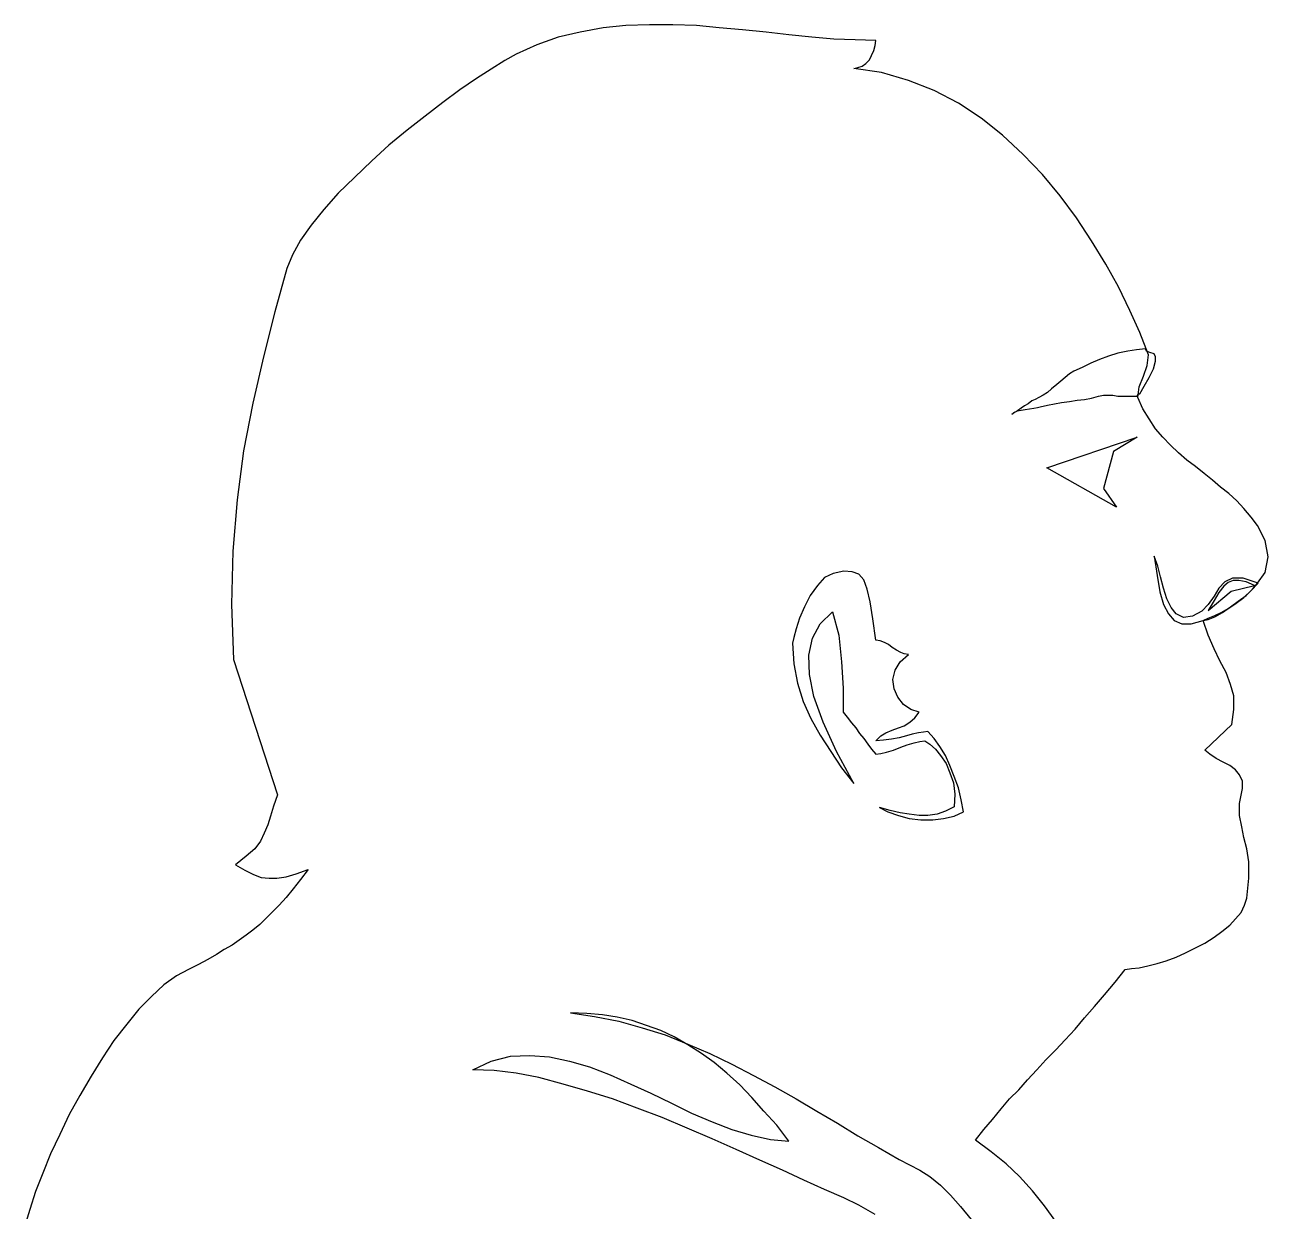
# Model space of a CAD drawing. Extents: x -3257 to 6743, y 13293 to 23293.
# Drawn here: x 4062.3 to 4370, y 14859.5 to 15153.1 of the extents above; entities that cross this region are included whole.
import ezdxf

# ---------------------------------------------------------------- set-up
doc = ezdxf.new("R2010")
doc.units = 0
doc.header["$LTSCALE"] = 1270
doc.header["$MEASUREMENT"] = 0
doc.layers.get('0').update_dxf_attribs({"linetype": 'CONTINUOUS'})

msp = doc.modelspace()

# ---------------------------------------------------------------- linework, layer by layer
at = {"linetype": 'Continuous'}
for p, q in [((4205.4, 15152.4), (4199.76, 15151.34)), ((4211.04, 15152.93), (4205.4, 15152.4)), ((4216.85, 15153.11), (4211.04, 15152.93)), ((4222.67, 15153.11), (4216.85, 15153.11)), ((4228.48, 15152.93), (4222.67, 15153.11)), ((4234.13, 15152.4), (4228.48, 15152.93)), ((4239.94, 15151.87), (4234.13, 15152.4)), ((4245.76, 15151.34), (4239.94, 15151.87)), ((4194.29, 15150.11), (4189, 15148.17)), ((4199.76, 15151.34), (4194.29, 15150.11)), ((4251.4, 15150.64), (4245.76, 15151.34)), ((4257.04, 15150.11), (4251.4, 15150.64)), ((4262.51, 15149.58), (4257.04, 15150.11)), ((4267.8, 15149.4), (4262.51, 15149.58)), ((4272.91, 15149.23), (4267.8, 15149.4)), ((4272.73, 15147.99), (4272.91, 15149.23)), ((4183.89, 15145.88), (4181.07, 15144.29)), ((4189, 15148.17), (4183.89, 15145.88)), ((4271.32, 15144.46), (4271.85, 15145.52)), ((4271.85, 15145.52), (4272.38, 15146.76)), ((4272.38, 15146.76), (4272.73, 15147.99)), ((4181.07, 15144.29), (4177.72, 15142.17)), ((4267.44, 15142.35), (4268.5, 15142.53)), ((4274.32, 15141.29), (4267.44, 15142.35)), ((4268.5, 15142.53), (4269.56, 15142.88)), ((4269.56, 15142.88), (4270.44, 15143.58)), ((4270.44, 15143.58), (4271.32, 15144.46)), ((4174.02, 15139.88), (4169.96, 15137.06)), ((4177.72, 15142.17), (4174.02, 15139.88)), ((4281.02, 15139.36), (4274.32, 15141.29)), ((4287.36, 15136.89), (4281.02, 15139.36)), ((4169.96, 15137.06), (4165.74, 15133.89)), ((4293.35, 15133.71), (4287.36, 15136.89)), ((4165.74, 15133.89), (4161.32, 15130.54)), ((4298.99, 15130.01), (4293.35, 15133.71)), ((4161.32, 15130.54), (4156.92, 15127.02)), ((4304.28, 15125.78), (4298.99, 15130.01)), ((4156.92, 15127.02), (4152.33, 15123.31)), ((4309.39, 15121.02), (4304.28, 15125.78)), ((4152.33, 15123.31), (4148.11, 15119.43)), ((4314.15, 15116.08), (4309.39, 15121.02)), ((4148.11, 15119.43), (4143.88, 15115.38)), ((4143.88, 15115.38), (4139.82, 15111.5)), ((4318.56, 15110.8), (4314.15, 15116.08)), ((4139.82, 15111.5), (4136.29, 15107.45)), ((4322.61, 15105.33), (4318.56, 15110.8)), ((4136.29, 15107.45), (4133.12, 15103.57)), ((4133.12, 15103.57), (4130.48, 15099.87)), ((4326.31, 15099.69), (4322.61, 15105.33)), ((4130.48, 15099.87), (4128.54, 15096.17)), ((4329.84, 15093.88), (4326.31, 15099.69)), ((4128.54, 15096.17), (4127.13, 15092.82)), ((4333.01, 15088.24), (4329.84, 15093.88)), ((4127.13, 15092.82), (4124.13, 15082.06)), ((4335.83, 15082.42), (4333.01, 15088.24)), ((4124.13, 15082.06), (4121.31, 15070.96)), ((4338.3, 15076.95), (4335.83, 15082.42)), ((4340.42, 15071.49), (4338.3, 15076.95)), ((4332.83, 15071.84), (4330.54, 15071.14)), ((4335.3, 15072.37), (4332.83, 15071.84)), ((4337.42, 15072.72), (4335.3, 15072.37)), ((4339.71, 15072.9), (4337.42, 15072.72)), ((4339.89, 15072.37), (4339.71, 15072.9)), ((4340.77, 15072.02), (4339.89, 15072.37)), ((4341.82, 15071.66), (4340.77, 15072.02)), ((4342.18, 15070.96), (4341.82, 15071.66)), ((4121.31, 15070.96), (4118.67, 15059.5)), ((4326.14, 15069.37), (4324.02, 15068.31)), ((4328.25, 15070.26), (4326.14, 15069.37)), ((4330.54, 15071.14), (4328.25, 15070.26)), ((4339.18, 15066.2), (4340.06, 15068.85)), ((4340.06, 15068.85), (4340.42, 15071.49)), ((4341.65, 15067.97), (4342.18, 15069.9)), ((4342.18, 15069.9), (4342.18, 15070.96)), ((4319.79, 15065.85), (4318.73, 15064.97)), ((4320.85, 15066.73), (4319.79, 15065.85)), ((4321.91, 15067.43), (4320.85, 15066.73)), ((4324.02, 15068.31), (4321.91, 15067.43)), ((4338.12, 15063.55), (4339.18, 15066.2)), ((4339.35, 15063.73), (4340.59, 15065.85)), ((4340.59, 15065.85), (4341.65, 15067.97)), ((4316.44, 15063.03), (4315.39, 15062.15)), ((4317.68, 15064.09), (4316.44, 15063.03)), ((4318.73, 15064.97), (4317.68, 15064.09)), ((4337.77, 15060.91), (4338.12, 15063.55)), ((4338.3, 15061.79), (4339.35, 15063.73)), ((4118.67, 15059.5), (4116.38, 15047.69)), ((4310.63, 15059.32), (4309.74, 15058.79)), ((4311.51, 15060.03), (4310.63, 15059.32)), ((4312.39, 15060.38), (4311.51, 15060.03)), ((4313.27, 15060.91), (4312.39, 15060.38)), ((4314.32, 15061.44), (4313.27, 15060.91)), ((4315.39, 15062.15), (4314.32, 15061.44)), ((4315.39, 15058.98), (4317.15, 15059.32)), ((4317.15, 15059.32), (4318.91, 15059.68)), ((4318.91, 15059.68), (4320.85, 15059.86)), ((4320.85, 15059.86), (4322.79, 15060.2)), ((4322.79, 15060.2), (4324.55, 15060.38)), ((4324.55, 15060.38), (4326.31, 15060.74)), ((4326.31, 15060.74), (4328.07, 15061.26)), ((4328.07, 15061.26), (4329.31, 15061.44)), ((4329.31, 15061.44), (4330.36, 15061.44)), ((4330.36, 15061.44), (4331.6, 15061.44)), ((4331.6, 15061.44), (4332.83, 15061.26)), ((4332.83, 15061.26), (4333.89, 15061.26)), ((4333.89, 15061.26), (4335.13, 15061.26)), ((4335.13, 15061.26), (4336.18, 15061.26)), ((4336.18, 15061.26), (4337.24, 15061.26)), ((4337.24, 15061.26), (4337.59, 15061.26)), ((4337.59, 15061.26), (4337.77, 15061.62)), ((4337.77, 15061.62), (4338.12, 15061.79)), ((4339.01, 15058.09), (4337.77, 15060.91)), ((4338.12, 15061.79), (4338.3, 15061.79)), ((4307.28, 15057.21), (4306.57, 15056.68)), ((4306.57, 15056.68), (4307.1, 15057.21)), ((4307.1, 15057.21), (4307.98, 15057.56)), ((4307.98, 15057.56), (4307.28, 15057.21)), ((4308.86, 15058.27), (4307.98, 15057.56)), ((4307.98, 15057.56), (4308.86, 15057.74)), ((4309.74, 15058.79), (4308.86, 15058.27)), ((4308.86, 15057.74), (4309.92, 15057.91)), ((4309.92, 15057.91), (4310.97, 15058.09)), ((4310.97, 15058.09), (4312.04, 15058.27)), ((4312.04, 15058.27), (4312.92, 15058.44)), ((4312.92, 15058.44), (4313.62, 15058.62)), ((4313.62, 15058.62), (4315.39, 15058.98)), ((4340.59, 15055.62), (4339.01, 15058.09)), ((4342.18, 15053.16), (4340.59, 15055.62)), ((4343.94, 15051.04), (4342.18, 15053.16)), ((4315.21, 15043.46), (4337.59, 15051.04)), ((4337.59, 15051.04), (4331.78, 15047.52)), ((4345.88, 15049.1), (4343.94, 15051.04)), ((4116.38, 15047.69), (4114.79, 15035.53)), ((4331.78, 15047.52), (4329.31, 15038.35)), ((4347.82, 15047.16), (4345.88, 15049.1)), ((4349.93, 15045.4), (4347.82, 15047.16)), ((4352.05, 15043.81), (4349.93, 15045.4)), ((4354.17, 15042.05), (4352.05, 15043.81)), ((4332.48, 15033.77), (4315.21, 15043.46)), ((4356.28, 15040.47), (4354.17, 15042.05)), ((4329.31, 15038.35), (4332.48, 15033.77)), ((4358.22, 15038.7), (4356.28, 15040.47)), ((4360.33, 15037.12), (4358.22, 15038.7)), ((4114.79, 15035.53), (4113.73, 15022.84)), ((4362.27, 15035.35), (4360.33, 15037.12)), ((4364.04, 15033.41), (4362.27, 15035.35)), ((4365.8, 15031.3), (4364.04, 15033.41)), ((4367.39, 15029.18), (4365.8, 15031.3)), ((4369.32, 15025.48), (4367.39, 15029.18)), ((4370.03, 15021.42), (4369.32, 15025.48)), ((4113.73, 15022.84), (4113.38, 15009.62)), ((4342.7, 15019.13), (4341.82, 15021.6)), ((4341.82, 15021.6), (4342.53, 15016.85)), ((4369.32, 15017.55), (4370.03, 15021.42)), ((4260.21, 15016.31), (4258.45, 15014.38)), ((4262.33, 15017.37), (4260.21, 15016.31)), ((4264.97, 15017.9), (4262.33, 15017.37)), ((4267.09, 15017.73), (4264.97, 15017.9)), ((4268.68, 15017.19), (4267.09, 15017.73)), ((4269.91, 15015.78), (4268.68, 15017.19)), ((4342.53, 15016.85), (4343.23, 15012.79)), ((4343.41, 15016.49), (4342.7, 15019.13)), ((4344.11, 15013.67), (4343.41, 15016.49)), ((4361.21, 15016.14), (4359.28, 15015.26)), ((4363.86, 15016.14), (4361.21, 15016.14)), ((4367.56, 15014.9), (4363.86, 15016.14)), ((4367.39, 15014.9), (4369.32, 15017.55)), ((4258.45, 15014.38), (4256.69, 15011.91)), ((4270.79, 15013.49), (4269.91, 15015.78)), ((4271.5, 15010.32), (4270.79, 15013.49)), ((4344.99, 15011.03), (4344.11, 15013.67)), ((4357.86, 15013.67), (4356.63, 15011.73)), ((4359.28, 15015.26), (4357.86, 15013.67)), ((4359.1, 15014.2), (4357.86, 15012.61)), ((4360.16, 15015.08), (4359.1, 15014.2)), ((4361.39, 15015.61), (4360.16, 15015.08)), ((4360.86, 15012.97), (4366.68, 15014.38)), ((4362.8, 15015.61), (4361.39, 15015.61)), ((4364.56, 15015.26), (4362.8, 15015.61)), ((4364.04, 15011.38), (4365.8, 15013.14)), ((4366.68, 15014.38), (4364.56, 15015.26)), ((4364.56, 15011.91), (4366.15, 15013.49)), ((4365.8, 15013.14), (4367.56, 15014.9)), ((4366.15, 15013.49), (4367.39, 15014.9)), ((4256.69, 15011.91), (4255.28, 15009.09)), ((4272.2, 15006.09), (4271.5, 15010.32)), ((4343.23, 15012.79), (4344.11, 15009.62)), ((4346.06, 15008.91), (4344.99, 15011.03)), ((4355.22, 15008.21), (4360.86, 15012.97)), ((4356.63, 15011.73), (4355.22, 15009.62)), ((4356.63, 15010.67), (4355.22, 15008.21)), ((4357.86, 15012.61), (4356.63, 15010.67)), ((4360.33, 15008.74), (4362.09, 15009.97)), ((4360.69, 15009.09), (4362.62, 15010.5)), ((4362.09, 15009.97), (4364.04, 15011.38)), ((4362.62, 15010.5), (4364.56, 15011.91)), ((4113.38, 15009.62), (4113.91, 14996.04)), ((4255.28, 15009.09), (4254.05, 15006.27)), ((4259.16, 15004.86), (4262.16, 15007.86)), ((4262.16, 15007.86), (4263.74, 15002.03)), ((4344.11, 15009.62), (4345.35, 15007.32)), ((4345.35, 15007.32), (4346.76, 15005.74)), ((4347.29, 15007.32), (4346.06, 15008.91)), ((4349.05, 15006.44), (4347.29, 15007.32)), ((4353.64, 15008.03), (4351.34, 15006.79)), ((4355.22, 15009.62), (4353.64, 15008.03)), ((4355.22, 15006.27), (4356.81, 15006.97)), ((4356.81, 15006.97), (4358.4, 15007.67)), ((4356.81, 15006.62), (4358.74, 15007.67)), ((4358.4, 15007.67), (4360.33, 15008.74)), ((4358.74, 15007.67), (4360.69, 15009.09)), ((4254.05, 15006.27), (4253.17, 15003.62)), ((4257.22, 15001.33), (4259.16, 15004.86)), ((4272.91, 15000.8), (4272.2, 15006.09)), ((4346.76, 15005.74), (4348.7, 15004.86)), ((4348.7, 15004.86), (4350.99, 15004.86)), ((4351.34, 15006.79), (4349.05, 15006.44)), ((4350.99, 15004.86), (4353.98, 15005.74)), ((4353.98, 15005.74), (4355.22, 15006.27)), ((4353.98, 15005.74), (4355.22, 15005.91)), ((4355.22, 15002.03), (4353.98, 15005.74)), ((4355.22, 15005.91), (4356.81, 15006.62)), ((4252.64, 15001.51), (4252.29, 15000.1)), ((4253.17, 15003.62), (4252.64, 15001.51)), ((4256.34, 14997.1), (4257.22, 15001.33)), ((4263.74, 15002.03), (4264.45, 14995.51)), ((4273.96, 15000.63), (4272.91, 15000.8)), ((4356.63, 14998.68), (4355.22, 15002.03)), ((4252.29, 15000.1), (4252.64, 14994.99)), ((4275.03, 15000.27), (4273.96, 15000.63)), ((4276.08, 14999.75), (4275.03, 15000.27)), ((4276.96, 14999.04), (4276.08, 14999.75)), ((4278.02, 14998.34), (4276.96, 14999.04)), ((4279.08, 14997.8), (4278.02, 14998.34)), ((4279.96, 14997.46), (4279.08, 14997.8)), ((4358.04, 14995.69), (4356.63, 14998.68)), ((4113.91, 14996.04), (4124.83, 14962.55)), ((4252.64, 14994.99), (4253.52, 14990.23)), ((4256.52, 14992.34), (4256.34, 14997.1)), ((4264.45, 14995.51), (4264.8, 14988.99)), ((4277.67, 14993.4), (4278.9, 14995.51)), ((4278.9, 14995.51), (4281.02, 14997.28)), ((4281.02, 14997.28), (4279.96, 14997.46)), ((4359.63, 14992.87), (4358.04, 14995.69)), ((4257.57, 14986.88), (4256.52, 14992.34)), ((4277.14, 14991.11), (4277.67, 14993.4)), ((4360.69, 14989.87), (4359.63, 14992.87)), ((4253.52, 14990.23), (4254.93, 14985.64)), ((4264.8, 14988.99), (4264.8, 14983)), ((4277.49, 14988.81), (4277.14, 14991.11)), ((4278.37, 14986.7), (4277.49, 14988.81)), ((4361.57, 14987.05), (4360.69, 14989.87)), ((4254.93, 14985.64), (4256.86, 14981.41)), ((4259.86, 14980.53), (4257.57, 14986.88)), ((4279.78, 14984.93), (4278.37, 14986.7)), ((4361.57, 14983.71), (4361.57, 14987.05)), ((4264.8, 14983), (4265.85, 14981.76)), ((4281.55, 14983.71), (4279.78, 14984.93)), ((4283.66, 14983), (4281.55, 14983.71)), ((4282.6, 14981.59), (4283.66, 14983)), ((4361.04, 14980), (4361.57, 14983.71)), ((4256.86, 14981.41), (4259.16, 14977.36)), ((4263.21, 14973.3), (4259.86, 14980.53)), ((4265.85, 14981.76), (4266.92, 14980.36)), ((4266.92, 14980.36), (4267.97, 14979.12)), ((4278.55, 14979.12), (4279.96, 14979.65)), ((4279.96, 14979.65), (4281.37, 14980.53)), ((4281.37, 14980.53), (4282.6, 14981.59)), ((4354.34, 14973.65), (4361.04, 14980)), ((4259.16, 14977.36), (4261.8, 14973.3)), ((4267.97, 14979.12), (4268.85, 14977.71)), ((4268.85, 14977.71), (4269.91, 14976.48)), ((4269.91, 14976.48), (4270.97, 14975.06)), ((4272.91, 14975.95), (4274.14, 14977.18)), ((4274.84, 14976.12), (4272.91, 14975.95)), ((4274.14, 14977.18), (4275.38, 14977.89)), ((4276.79, 14976.3), (4274.84, 14976.12)), ((4275.38, 14977.89), (4276.96, 14978.59)), ((4278.72, 14976.65), (4276.79, 14976.3)), ((4276.96, 14978.59), (4278.55, 14979.12)), ((4280.48, 14977.18), (4278.72, 14976.65)), ((4281.9, 14977.53), (4280.48, 14977.18)), ((4283.48, 14977.89), (4281.9, 14977.53)), ((4284.72, 14978.06), (4283.48, 14977.89)), ((4285.78, 14978.24), (4284.72, 14978.06)), ((4287.36, 14976.48), (4285.78, 14978.24)), ((4288.77, 14974.54), (4287.36, 14976.48)), ((4261.8, 14973.3), (4264.45, 14969.25)), ((4267.44, 14965.37), (4263.21, 14973.3)), ((4270.97, 14975.06), (4271.85, 14973.83)), ((4271.85, 14973.83), (4272.91, 14972.6)), ((4274.14, 14972.77), (4275.55, 14973.13)), ((4275.55, 14973.13), (4277.31, 14973.65)), ((4277.31, 14973.65), (4279.08, 14974.36)), ((4279.08, 14974.36), (4280.67, 14974.89)), ((4280.67, 14974.89), (4282.43, 14975.42)), ((4282.43, 14975.42), (4283.84, 14975.77)), ((4283.84, 14975.77), (4285.07, 14975.95)), ((4285.07, 14975.95), (4286.31, 14975.06)), ((4286.31, 14975.06), (4287.71, 14973.83)), ((4287.71, 14973.83), (4288.95, 14972.25)), ((4290.18, 14972.25), (4288.77, 14974.54)), ((4355.57, 14972.6), (4354.34, 14973.65)), ((4272.91, 14972.6), (4274.14, 14972.77)), ((4288.95, 14972.25), (4290.35, 14970.3)), ((4291.23, 14969.78), (4290.18, 14972.25)), ((4290.35, 14970.3), (4291.23, 14968.01)), ((4357.16, 14971.54), (4355.57, 14972.6)), ((4358.92, 14970.66), (4357.16, 14971.54)), ((4360.51, 14969.78), (4358.92, 14970.66)), ((4264.45, 14969.25), (4267.44, 14965.37)), ((4292.29, 14967.13), (4291.23, 14969.78)), ((4291.23, 14968.01), (4292.11, 14965.54)), ((4293.35, 14964.31), (4292.29, 14967.13)), ((4361.92, 14968.72), (4360.51, 14969.78)), ((4362.98, 14967.49), (4361.92, 14968.72)), ((4363.68, 14965.9), (4362.98, 14967.49)), ((4292.11, 14965.54), (4292.47, 14962.73)), ((4294.05, 14961.31), (4293.35, 14964.31)), ((4362.98, 14960.43), (4363.68, 14964.14)), ((4363.68, 14964.14), (4363.68, 14965.9)), ((4124.83, 14962.55), (4123.78, 14959.73)), ((4292.47, 14962.73), (4292.29, 14959.55)), ((4294.58, 14958.32), (4294.05, 14961.31)), ((4123.78, 14959.73), (4123.07, 14957.26)), ((4273.79, 14959.38), (4275.91, 14958.32)), ((4276.43, 14958.67), (4273.79, 14959.38)), ((4275.91, 14958.32), (4278.55, 14957.44)), ((4278.9, 14958.14), (4276.43, 14958.67)), ((4281.19, 14957.79), (4278.9, 14958.14)), ((4283.66, 14957.44), (4281.19, 14957.79)), ((4288.07, 14957.79), (4285.78, 14957.44)), ((4290.18, 14958.5), (4288.07, 14957.79)), ((4292.29, 14959.55), (4290.18, 14958.5)), ((4292.29, 14957.26), (4294.58, 14958.32)), ((4362.98, 14957.44), (4362.98, 14960.43)), ((4122.37, 14955.15), (4121.49, 14953.03)), ((4123.07, 14957.26), (4122.37, 14955.15)), ((4278.55, 14957.44), (4281.19, 14956.73)), ((4281.19, 14956.73), (4284.02, 14956.38)), ((4285.78, 14957.44), (4283.66, 14957.44)), ((4284.02, 14956.38), (4287.01, 14956.38)), ((4287.01, 14956.38), (4289.65, 14956.73)), ((4289.65, 14956.73), (4292.29, 14957.26)), ((4363.51, 14954.62), (4362.98, 14957.44)), ((4364.04, 14951.98), (4363.51, 14954.62)), ((4121.49, 14953.03), (4120.61, 14951.09)), ((4364.74, 14949.15), (4364.04, 14951.98)), ((4119.19, 14949.15), (4117.08, 14947.39)), ((4120.61, 14951.09), (4119.19, 14949.15)), ((4365.27, 14945.98), (4364.74, 14949.15)), ((4117.08, 14947.39), (4114.44, 14945.27)), ((4365.27, 14941.92), (4365.27, 14945.98)), ((4114.44, 14945.27), (4116.73, 14943.87)), ((4116.73, 14943.87), (4118.84, 14942.8)), ((4118.84, 14942.8), (4120.78, 14942.1)), ((4124.66, 14941.92), (4126.95, 14942.28)), ((4126.95, 14942.28), (4129.42, 14942.99)), ((4129.42, 14942.99), (4132.42, 14944.04)), ((4132.42, 14944.04), (4130.48, 14941.58)), ((4120.78, 14942.1), (4122.72, 14941.92)), ((4122.72, 14941.92), (4124.66, 14941.92)), ((4128.71, 14939.28), (4126.95, 14937.16)), ((4130.48, 14941.58), (4128.71, 14939.28)), ((4364.74, 14936.99), (4365.27, 14941.92)), ((4126.95, 14937.16), (4125.19, 14935.23)), ((4364.21, 14935.23), (4364.74, 14936.99)), ((4123.61, 14933.64), (4122.02, 14932.05)), ((4125.19, 14935.23), (4123.61, 14933.64)), ((4361.92, 14931.88), (4363.33, 14933.47)), ((4363.33, 14933.47), (4364.21, 14935.23)), ((4120.43, 14930.47), (4118.67, 14929.06)), ((4122.02, 14932.05), (4120.43, 14930.47)), ((4358.57, 14928.71), (4360.51, 14930.29)), ((4360.51, 14930.29), (4361.92, 14931.88)), ((4117.08, 14927.83), (4115.32, 14926.59)), ((4118.67, 14929.06), (4117.08, 14927.83)), ((4354.34, 14925.88), (4356.63, 14927.29)), ((4356.63, 14927.29), (4358.57, 14928.71)), ((4111.62, 14924.3), (4109.68, 14923.07)), ((4113.55, 14925.36), (4111.62, 14924.3)), ((4115.32, 14926.59), (4113.55, 14925.36)), ((4349.58, 14923.42), (4352.05, 14924.65)), ((4352.05, 14924.65), (4354.34, 14925.88)), ((4107.56, 14921.83), (4105.27, 14920.6)), ((4109.68, 14923.07), (4107.56, 14921.83)), ((4340.24, 14920.24), (4342.53, 14920.77)), ((4342.53, 14920.77), (4344.82, 14921.48)), ((4344.82, 14921.48), (4347.29, 14922.36)), ((4347.29, 14922.36), (4349.58, 14923.42)), ((4099.8, 14917.78), (4096.63, 14915.49)), ((4102.8, 14919.36), (4099.8, 14917.78)), ((4105.27, 14920.6), (4102.8, 14919.36)), ((4332.13, 14916.19), (4334.6, 14919.36)), ((4334.6, 14919.36), (4336.18, 14919.54)), ((4336.18, 14919.54), (4338.12, 14919.72)), ((4338.12, 14919.72), (4340.24, 14920.24)), ((4096.63, 14915.49), (4093.64, 14912.66)), ((4329.48, 14913.02), (4332.13, 14916.19)), ((4093.64, 14912.66), (4090.46, 14909.49)), ((4327.02, 14910.2), (4329.48, 14913.02)), ((4090.46, 14909.49), (4087.46, 14905.79)), ((4201.34, 14908.43), (4197.29, 14908.61)), ((4197.29, 14908.61), (4203.28, 14907.73)), ((4205.22, 14908.08), (4201.34, 14908.43)), ((4324.55, 14907.38), (4327.02, 14910.2)), ((4087.46, 14905.79), (4084.29, 14901.74)), ((4203.28, 14907.73), (4209.27, 14906.5)), ((4208.92, 14907.55), (4205.22, 14908.08)), ((4212.62, 14906.67), (4208.92, 14907.55)), ((4209.27, 14906.5), (4215.09, 14904.91)), ((4216.15, 14905.44), (4212.62, 14906.67)), ((4219.67, 14904.21), (4216.15, 14905.44)), ((4322.26, 14904.55), (4324.55, 14907.38)), ((4215.09, 14904.91), (4220.73, 14903.14)), ((4223.02, 14902.62), (4219.67, 14904.21)), ((4220.73, 14903.14), (4226.37, 14900.86)), ((4226.37, 14900.67), (4223.02, 14902.62)), ((4319.79, 14901.91), (4322.26, 14904.55)), ((4084.29, 14901.74), (4081.48, 14897.5)), ((4226.37, 14900.86), (4231.83, 14898.57)), ((4229.72, 14898.57), (4226.37, 14900.67)), ((4315.03, 14896.98), (4317.5, 14899.45)), ((4317.5, 14899.45), (4319.79, 14901.91)), ((4081.48, 14897.5), (4078.65, 14892.92)), ((4173.14, 14894.51), (4177.72, 14896.62)), ((4177.72, 14896.62), (4182.48, 14897.86)), ((4182.48, 14897.86), (4187.24, 14898.03)), ((4187.24, 14898.03), (4192.17, 14897.68)), ((4192.17, 14897.68), (4197.11, 14896.62)), ((4197.11, 14896.62), (4202.05, 14895.22)), ((4232.9, 14896.27), (4229.72, 14898.57)), ((4231.83, 14898.57), (4237.3, 14895.92)), ((4236.07, 14893.63), (4232.9, 14896.27)), ((4312.74, 14894.51), (4315.03, 14896.98)), ((4178.42, 14894.33), (4173.14, 14894.51)), ((4183.89, 14893.63), (4178.42, 14894.33)), ((4189.53, 14892.57), (4183.89, 14893.63)), ((4202.05, 14895.22), (4207.16, 14893.27)), ((4207.16, 14893.27), (4212.27, 14890.98)), ((4239.24, 14890.8), (4236.07, 14893.63)), ((4237.3, 14895.92), (4242.59, 14893.1)), ((4242.59, 14893.1), (4247.88, 14890.28)), ((4310.45, 14892.04), (4312.74, 14894.51)), ((4078.65, 14892.92), (4075.83, 14888.16)), ((4195.52, 14890.98), (4189.53, 14892.57)), ((4201.52, 14889.22), (4195.52, 14890.98)), ((4212.27, 14890.98), (4217.2, 14888.69)), ((4242.23, 14887.63), (4239.24, 14890.8)), ((4247.88, 14890.28), (4253.17, 14887.28)), ((4308.33, 14889.58), (4310.45, 14892.04)), ((4075.83, 14888.16), (4073.19, 14883.4)), ((4207.69, 14887.28), (4201.52, 14889.22)), ((4213.85, 14884.99), (4207.69, 14887.28)), ((4217.2, 14888.69), (4222.32, 14886.22)), ((4245.23, 14884.28), (4242.23, 14887.63)), ((4253.17, 14887.28), (4258.28, 14884.28)), ((4303.93, 14884.82), (4306.04, 14887.28)), ((4306.04, 14887.28), (4308.33, 14889.58)), ((4220.03, 14882.7), (4213.85, 14884.99)), ((4222.32, 14886.22), (4227.26, 14883.76)), ((4227.26, 14883.76), (4232.36, 14881.64)), ((4248.41, 14880.76), (4245.23, 14884.28)), ((4258.28, 14884.28), (4263.39, 14881.29)), ((4301.81, 14882.17), (4303.93, 14884.82)), ((4073.19, 14883.4), (4070.9, 14878.47)), ((4226.19, 14880.05), (4220.03, 14882.7)), ((4232.36, 14881.64), (4237.3, 14879.7)), ((4251.4, 14876.88), (4248.41, 14880.76)), ((4263.39, 14881.29), (4268.5, 14878.12)), ((4299.69, 14879.7), (4301.81, 14882.17)), ((4070.9, 14878.47), (4068.61, 14873.71)), ((4232.36, 14877.41), (4226.19, 14880.05)), ((4237.3, 14879.7), (4242.06, 14878.29)), ((4242.06, 14878.29), (4246.82, 14877.23)), ((4268.5, 14878.12), (4273.61, 14875.29)), ((4297.58, 14877.05), (4299.69, 14879.7)), ((4238.36, 14874.76), (4232.36, 14877.41)), ((4244.18, 14872.12), (4238.36, 14874.76)), ((4246.82, 14877.23), (4251.4, 14876.88)), ((4273.61, 14875.29), (4278.72, 14872.29)), ((4301.46, 14874.24), (4297.58, 14877.05)), ((4068.61, 14873.71), (4066.67, 14868.95)), ((4249.82, 14869.65), (4244.18, 14872.12)), ((4278.72, 14872.29), (4283.84, 14869.65)), ((4305.16, 14871.24), (4301.46, 14874.24)), ((4066.67, 14868.95), (4064.9, 14864.37)), ((4255.1, 14867.19), (4249.82, 14869.65)), ((4283.84, 14869.65), (4286.31, 14868.07)), ((4308.51, 14868.07), (4305.16, 14871.24)), ((4260.21, 14864.89), (4255.1, 14867.19)), ((4286.31, 14868.07), (4288.95, 14865.95)), ((4288.95, 14865.95), (4291.41, 14863.48)), ((4311.68, 14864.54), (4308.51, 14868.07)), ((4064.9, 14864.37), (4063.5, 14859.96)), ((4264.97, 14862.78), (4260.21, 14864.89)), ((4268.68, 14861.01), (4264.97, 14862.78)), ((4291.41, 14863.48), (4293.88, 14860.66)), ((4314.68, 14860.84), (4311.68, 14864.54)), ((4063.5, 14859.96), (4062.26, 14855.9)), ((4272.73, 14858.73), (4268.68, 14861.01)), ((4293.88, 14860.66), (4296.52, 14857.49)), ((4317.5, 14856.96), (4314.68, 14860.84))]:
    msp.add_line(p, q, dxfattribs=at)

doc.saveas('drawing.dxf')
